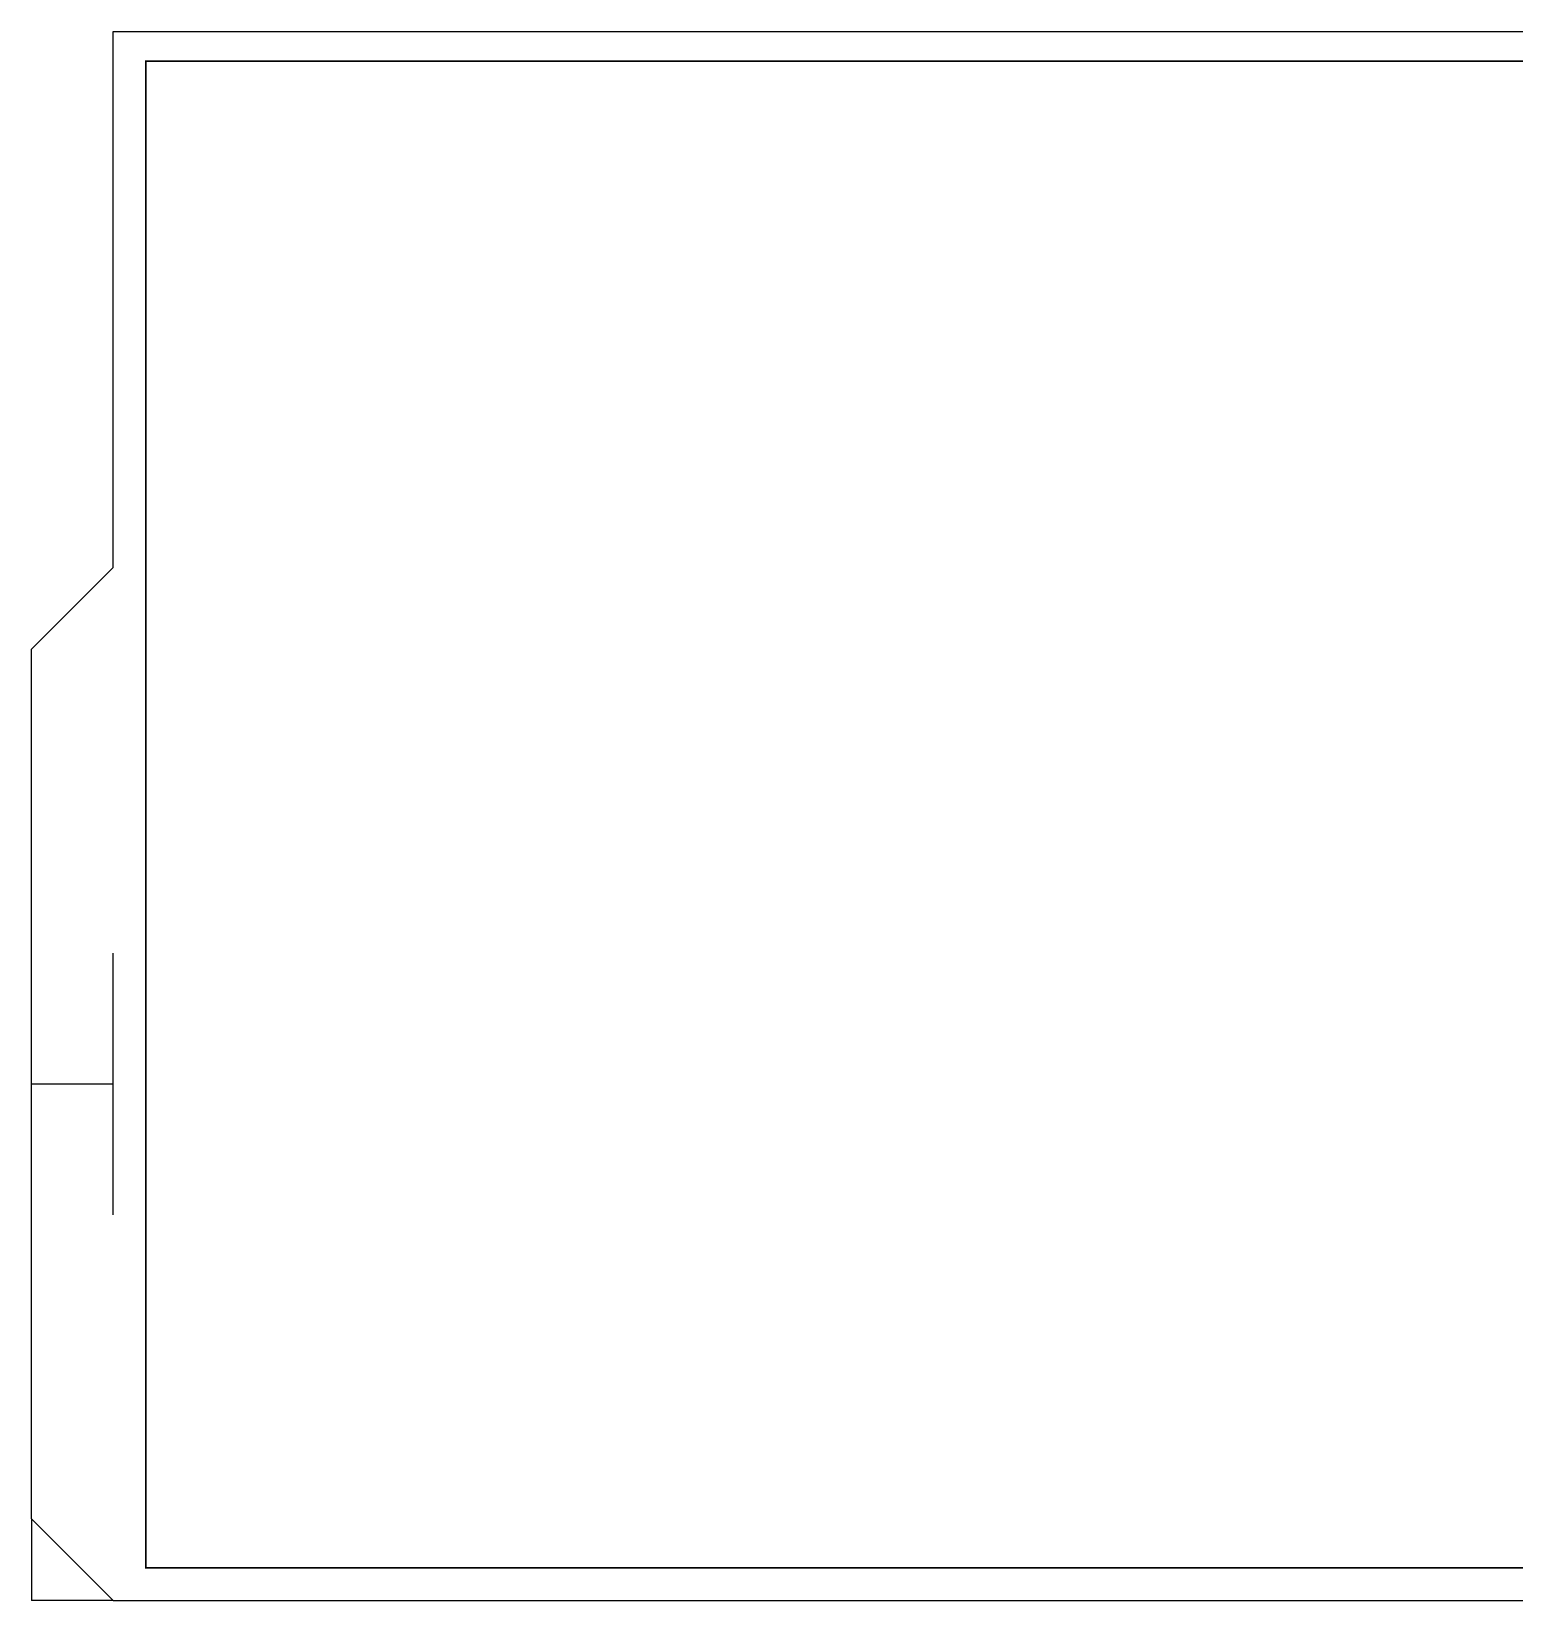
# Model space of a CAD drawing. Header units: millimetres. Extents: x 0 to 90.7, y 0 to 48.
# Drawn here: x 0 to 45.34, y 0 to 47.98 of the extents above; entities that cross this region are included whole.
import ezdxf

# ---------------------------------------------------------------- set-up
doc = ezdxf.new("R2010")
doc.units = ezdxf.units.MM
doc.layers.add('021', color=1, linetype='Continuous')
doc.layers.add('CARIMBO', color=5, linetype='Continuous')

msp = doc.modelspace()

# ---------------------------------------------------------------- linework, layer by layer
at = {"const_width": 0.05}
msp.add_lwpolyline([(73.68, 1), (3.5, 1), (3.5, 47.066), (89.68, 47.066), (89.68, 30.68)], dxfattribs=at)
at = {"layer": '021'}
for p in [(0, 2.5), (2.5, 0)]:
    msp.add_line(p, (0, 0), dxfattribs=at)
at = {"layer": 'CARIMBO', "linetype": 'Continuous'}
for p, q in [((2.5, 47.976), (90.68, 47.976)), ((2.5, 31.59), (2.5, 47.976)), ((2.5, 31.59), (0, 29.09)), ((3.5, 1), (3.5, 30.68)), ((0, 2.5), (0, 29.09)), ((2.5, 11.795), (2.5, 19.795)), ((0, 15.795), (2.5, 15.795)), ((2.5, 0), (0, 2.5)), ((2.5, 0), (90.68, 0))]:
    msp.add_line(p, q, dxfattribs=at)

doc.saveas('drawing.dxf')
